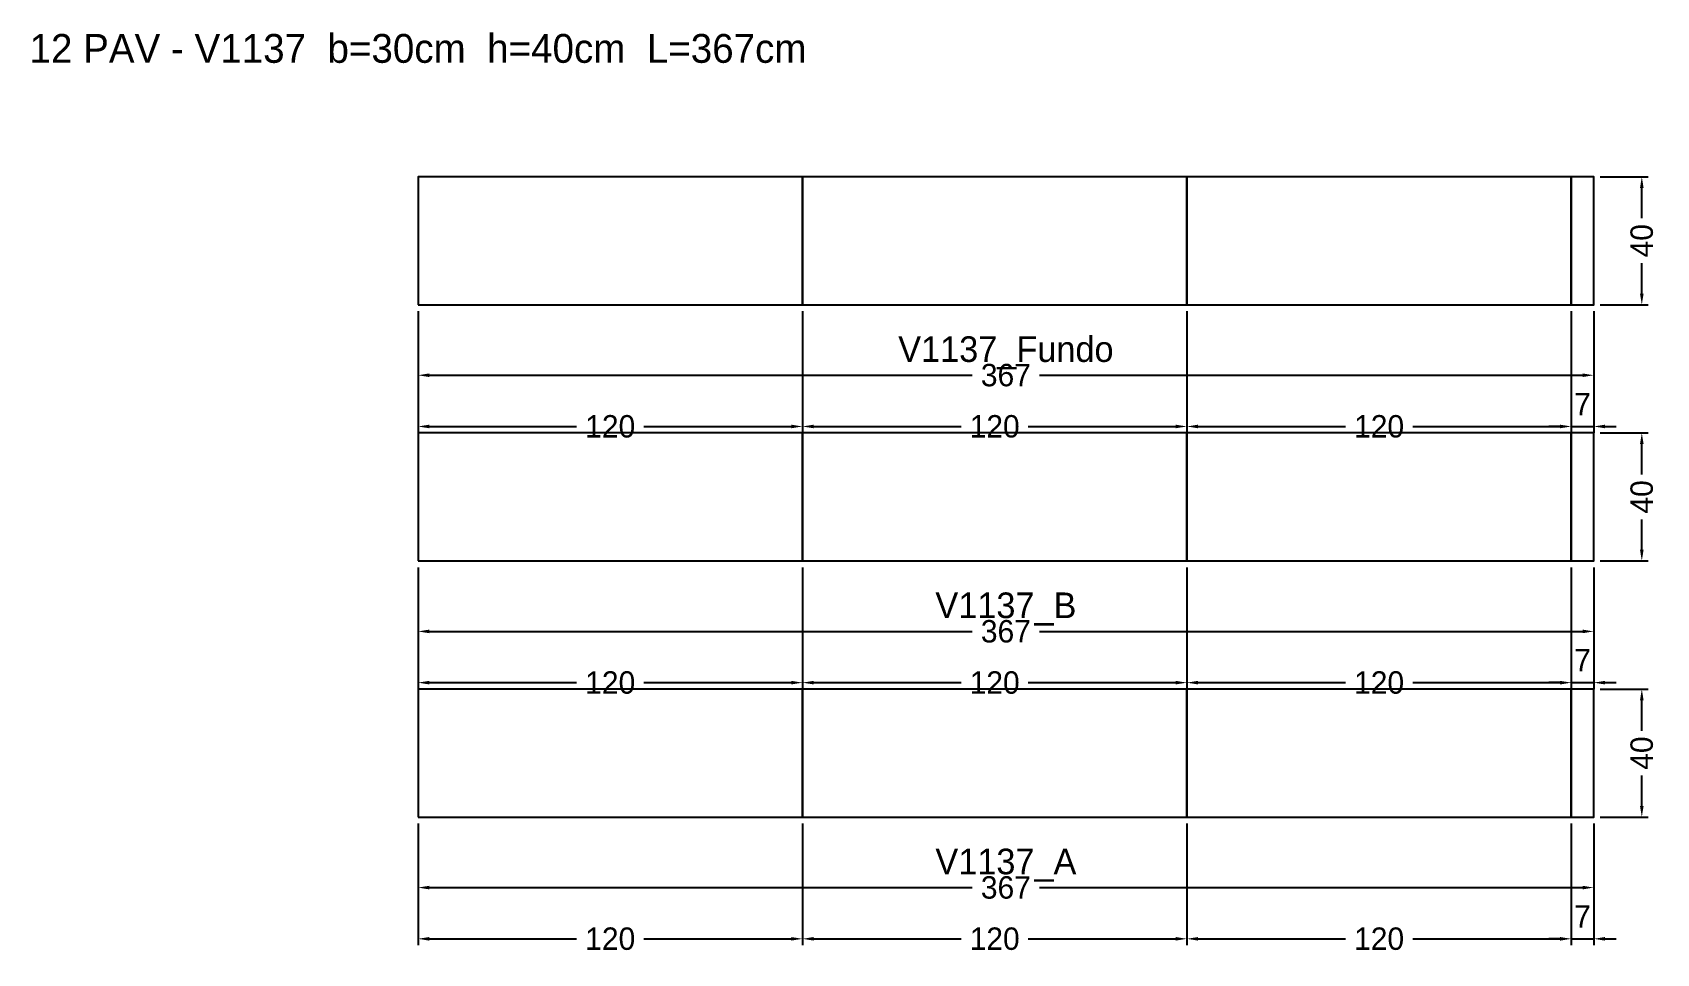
# Model space of a CAD drawing. Header units: metres. Extents: x -120 to 387, y -43 to 245.
import ezdxf

# ---------------------------------------------------------------- set-up
doc = ezdxf.new("R2010")
doc.units = ezdxf.units.M
for name, color, linetype in [('COTA', 3, 'Continuous'), ('NOMENCLATURA', 2, 'Continuous'), ('Paineis', 7, 'Continuous'), ('Texto Secao', 2, 'Continuous')]:
    doc.layers.add(name, color=color, linetype=linetype)
doc.dimstyles.new('COTA_VIG', dxfattribs={"dimtxt": 7, "dimasz": 3.5, "dimexe": 2, "dimexo": 2, "dimgap": 1.5, "dimtad": 1, "dimdec": 1, "dimcen": 2.5, "dimclrd": 3, "dimclre": 3, "dimclrt": 3, "dimazin": 3, "dimtfac": 1, "dimtmove": 0, "dimatfit": 3})

# ---------------------------------------------------------------- blocks, each defined once
blk = doc.blocks.new('_CLOSEDFILLED')
at = {"color": 0, "linetype": 'BYBLOCK'}
blk.add_solid([(-1, 0.16), (0, 0), (-1, -0.16)], dxfattribs=at)
blk = doc.blocks.new('*D1')
at = {"color": 3}
for p, q in [((0, -2), (0, -24)), ((367, -2), (367, -24)), ((3.5, -22), (173, -22)), ((194, -22), (363.5, -22))]:
    blk.add_line(p, q, dxfattribs=at)
at = {"layer": 'Defpoints'}
for p in [(0, 0), (367, 0), (0, -22)]:
    blk.add_point(p, dxfattribs=at)
at = {"layer": 'COTA', "color": 3, "xscale": 3.5, "yscale": 3.5, "rotation": 180}
blk.add_blockref('_CLOSEDFILLED', (0, -22), dxfattribs=at)
at = {"layer": 'COTA', "color": 3, "xscale": 3.5, "yscale": 3.5}
blk.add_blockref('_CLOSEDFILLED', (367, -22), dxfattribs=at)
at = {"layer": 'COTA', "color": 3, "insert": (183.5, -22), "char_height": 7, "attachment_point": 5}
blk.add_mtext('367', dxfattribs=at)
blk = doc.blocks.new('*D2')
at = {"color": 3}
for p, q in [((0, -2), (0, -40)), ((120, -2), (120, -40)), ((3.5, -38), (49.5, -38)), ((70.5, -38), (116.5, -38))]:
    blk.add_line(p, q, dxfattribs=at)
at = {"layer": 'Defpoints'}
for p in [(0, 0), (120, 0), (0, -38)]:
    blk.add_point(p, dxfattribs=at)
at = {"layer": 'COTA', "color": 3, "xscale": 3.5, "yscale": 3.5, "rotation": 180}
blk.add_blockref('_CLOSEDFILLED', (0, -38), dxfattribs=at)
at = {"layer": 'COTA', "color": 3, "xscale": 3.5, "yscale": 3.5}
blk.add_blockref('_CLOSEDFILLED', (120, -38), dxfattribs=at)
at = {"layer": 'COTA', "color": 3, "insert": (60, -38), "char_height": 7, "attachment_point": 5}
blk.add_mtext('120', dxfattribs=at)
blk = doc.blocks.new('*D3')
at = {"color": 3}
for p, q in [((120, -2), (120, -40)), ((240, -2), (240, -40)), ((123.5, -38), (169.5, -38)), ((190.5, -38), (236.5, -38))]:
    blk.add_line(p, q, dxfattribs=at)
at = {"layer": 'Defpoints'}
for p in [(120, 0), (240, 0), (120, -38)]:
    blk.add_point(p, dxfattribs=at)
at = {"layer": 'COTA', "color": 3, "xscale": 3.5, "yscale": 3.5, "rotation": 180}
blk.add_blockref('_CLOSEDFILLED', (120, -38), dxfattribs=at)
at = {"layer": 'COTA', "color": 3, "xscale": 3.5, "yscale": 3.5}
blk.add_blockref('_CLOSEDFILLED', (240, -38), dxfattribs=at)
at = {"layer": 'COTA', "color": 3, "insert": (180, -38), "char_height": 7, "attachment_point": 5}
blk.add_mtext('120', dxfattribs=at)
blk = doc.blocks.new('*D4')
at = {"color": 3}
for p, q in [((240, -2), (240, -40)), ((360, -2), (360, -40)), ((243.5, -38), (289.5, -38)), ((310.5, -38), (356.5, -38))]:
    blk.add_line(p, q, dxfattribs=at)
at = {"layer": 'Defpoints'}
for p in [(240, 0), (360, 0), (240, -38)]:
    blk.add_point(p, dxfattribs=at)
at = {"layer": 'COTA', "color": 3, "xscale": 3.5, "yscale": 3.5, "rotation": 180}
blk.add_blockref('_CLOSEDFILLED', (240, -38), dxfattribs=at)
at = {"layer": 'COTA', "color": 3, "xscale": 3.5, "yscale": 3.5}
blk.add_blockref('_CLOSEDFILLED', (360, -38), dxfattribs=at)
at = {"layer": 'COTA', "color": 3, "insert": (300, -38), "char_height": 7, "attachment_point": 5}
blk.add_mtext('120', dxfattribs=at)
blk = doc.blocks.new('*D5')
at = {"color": 3}
for p, q in [((360, -2), (360, -40)), ((367, -2), (367, -40)), ((356.5, -38), (353, -38)), ((360, -38), (367, -38)), ((370.5, -38), (374, -38))]:
    blk.add_line(p, q, dxfattribs=at)
at = {"layer": 'Defpoints'}
for p in [(360, 0), (367, 0), (360, -38)]:
    blk.add_point(p, dxfattribs=at)
at = {"layer": 'COTA', "color": 3, "xscale": 3.5, "yscale": 3.5}
blk.add_blockref('_CLOSEDFILLED', (360, -38), dxfattribs=at)
at = {"layer": 'COTA', "color": 3, "xscale": 3.5, "yscale": 3.5, "rotation": 180}
blk.add_blockref('_CLOSEDFILLED', (367, -38), dxfattribs=at)
at = {"layer": 'COTA', "color": 3, "insert": (363.5, -31), "char_height": 7, "attachment_point": 5}
blk.add_mtext('7', dxfattribs=at)
blk = doc.blocks.new('*D6')
at = {"color": 3}
for p, q in [((369, 40), (384, 40)), ((382, 27), (382, 36.5)), ((382, 3.5), (382, 13)), ((369, 0), (384, 0))]:
    blk.add_line(p, q, dxfattribs=at)
at = {"layer": 'Defpoints'}
for p in [(367, 40), (367, 0), (382, 0)]:
    blk.add_point(p, dxfattribs=at)
at = {"layer": 'COTA', "color": 3, "xscale": 3.5, "yscale": 3.5}
for p, rotation in [((382, 40), 90), ((382, 0), 270)]:
    blk.add_blockref('_CLOSEDFILLED', p, dxfattribs=dict(at, rotation=rotation))
at = {"layer": 'COTA', "color": 3, "insert": (382, 20), "char_height": 7, "attachment_point": 5, "rotation": 90}
blk.add_mtext('40', dxfattribs=at)
blk = doc.blocks.new('*D7')
at = {"color": 3}
for p, q in [((0, 78), (0, 56)), ((367, 78), (367, 56)), ((3.5, 58), (173, 58)), ((194, 58), (363.5, 58))]:
    blk.add_line(p, q, dxfattribs=at)
at = {"layer": 'Defpoints'}
for p in [(0, 80), (367, 80), (0, 58)]:
    blk.add_point(p, dxfattribs=at)
at = {"layer": 'COTA', "color": 3, "xscale": 3.5, "yscale": 3.5, "rotation": 180}
blk.add_blockref('_CLOSEDFILLED', (0, 58), dxfattribs=at)
at = {"layer": 'COTA', "color": 3, "xscale": 3.5, "yscale": 3.5}
blk.add_blockref('_CLOSEDFILLED', (367, 58), dxfattribs=at)
at = {"layer": 'COTA', "color": 3, "insert": (183.5, 58), "char_height": 7, "attachment_point": 5}
blk.add_mtext('367', dxfattribs=at)
blk = doc.blocks.new('*D8')
at = {"color": 3}
for p, q in [((0, 78), (0, 40)), ((120, 78), (120, 40)), ((3.5, 42), (49.5, 42)), ((70.5, 42), (116.5, 42))]:
    blk.add_line(p, q, dxfattribs=at)
at = {"layer": 'Defpoints'}
for p in [(0, 80), (120, 80), (0, 42)]:
    blk.add_point(p, dxfattribs=at)
at = {"layer": 'COTA', "color": 3, "xscale": 3.5, "yscale": 3.5, "rotation": 180}
blk.add_blockref('_CLOSEDFILLED', (0, 42), dxfattribs=at)
at = {"layer": 'COTA', "color": 3, "xscale": 3.5, "yscale": 3.5}
blk.add_blockref('_CLOSEDFILLED', (120, 42), dxfattribs=at)
at = {"layer": 'COTA', "color": 3, "insert": (60, 42), "char_height": 7, "attachment_point": 5}
blk.add_mtext('120', dxfattribs=at)
blk = doc.blocks.new('*D9')
at = {"color": 3}
for p, q in [((120, 78), (120, 40)), ((240, 78), (240, 40)), ((123.5, 42), (169.5, 42)), ((190.5, 42), (236.5, 42))]:
    blk.add_line(p, q, dxfattribs=at)
at = {"layer": 'Defpoints'}
for p in [(120, 80), (240, 80), (120, 42)]:
    blk.add_point(p, dxfattribs=at)
at = {"layer": 'COTA', "color": 3, "xscale": 3.5, "yscale": 3.5, "rotation": 180}
blk.add_blockref('_CLOSEDFILLED', (120, 42), dxfattribs=at)
at = {"layer": 'COTA', "color": 3, "xscale": 3.5, "yscale": 3.5}
blk.add_blockref('_CLOSEDFILLED', (240, 42), dxfattribs=at)
at = {"layer": 'COTA', "color": 3, "insert": (180, 42), "char_height": 7, "attachment_point": 5}
blk.add_mtext('120', dxfattribs=at)
blk = doc.blocks.new('*D10')
at = {"color": 3}
for p, q in [((240, 78), (240, 40)), ((360, 78), (360, 40)), ((243.5, 42), (289.5, 42)), ((310.5, 42), (356.5, 42))]:
    blk.add_line(p, q, dxfattribs=at)
at = {"layer": 'Defpoints'}
for p in [(240, 80), (360, 80), (240, 42)]:
    blk.add_point(p, dxfattribs=at)
at = {"layer": 'COTA', "color": 3, "xscale": 3.5, "yscale": 3.5, "rotation": 180}
blk.add_blockref('_CLOSEDFILLED', (240, 42), dxfattribs=at)
at = {"layer": 'COTA', "color": 3, "xscale": 3.5, "yscale": 3.5}
blk.add_blockref('_CLOSEDFILLED', (360, 42), dxfattribs=at)
at = {"layer": 'COTA', "color": 3, "insert": (300, 42), "char_height": 7, "attachment_point": 5}
blk.add_mtext('120', dxfattribs=at)
blk = doc.blocks.new('*D11')
at = {"color": 3}
for p, q in [((360, 78), (360, 40)), ((367, 78), (367, 40)), ((356.5, 42), (353, 42)), ((360, 42), (367, 42)), ((370.5, 42), (374, 42))]:
    blk.add_line(p, q, dxfattribs=at)
at = {"layer": 'Defpoints'}
for p in [(360, 80), (367, 80), (360, 42)]:
    blk.add_point(p, dxfattribs=at)
at = {"layer": 'COTA', "color": 3, "xscale": 3.5, "yscale": 3.5}
blk.add_blockref('_CLOSEDFILLED', (360, 42), dxfattribs=at)
at = {"layer": 'COTA', "color": 3, "xscale": 3.5, "yscale": 3.5, "rotation": 180}
blk.add_blockref('_CLOSEDFILLED', (367, 42), dxfattribs=at)
at = {"layer": 'COTA', "color": 3, "insert": (363.5, 49), "char_height": 7, "attachment_point": 5}
blk.add_mtext('7', dxfattribs=at)
blk = doc.blocks.new('*D12')
at = {"color": 3}
for p, q in [((369, 120), (384, 120)), ((382, 107), (382, 116.5)), ((382, 83.5), (382, 93)), ((369, 80), (384, 80))]:
    blk.add_line(p, q, dxfattribs=at)
at = {"layer": 'Defpoints'}
for p in [(367, 120), (367, 80), (382, 80)]:
    blk.add_point(p, dxfattribs=at)
at = {"layer": 'COTA', "color": 3, "xscale": 3.5, "yscale": 3.5}
for p, rotation in [((382, 120), 90), ((382, 80), 270)]:
    blk.add_blockref('_CLOSEDFILLED', p, dxfattribs=dict(at, rotation=rotation))
at = {"layer": 'COTA', "color": 3, "insert": (382, 100), "char_height": 7, "attachment_point": 5, "rotation": 90}
blk.add_mtext('40', dxfattribs=at)
blk = doc.blocks.new('*D13')
at = {"color": 3}
for p, q in [((0, 158), (0, 136)), ((367, 158), (367, 136)), ((3.5, 138), (173, 138)), ((194, 138), (363.5, 138))]:
    blk.add_line(p, q, dxfattribs=at)
at = {"layer": 'Defpoints'}
for p in [(0, 160), (367, 160), (0, 138)]:
    blk.add_point(p, dxfattribs=at)
at = {"layer": 'COTA', "color": 3, "xscale": 3.5, "yscale": 3.5, "rotation": 180}
blk.add_blockref('_CLOSEDFILLED', (0, 138), dxfattribs=at)
at = {"layer": 'COTA', "color": 3, "xscale": 3.5, "yscale": 3.5}
blk.add_blockref('_CLOSEDFILLED', (367, 138), dxfattribs=at)
at = {"layer": 'COTA', "color": 3, "insert": (183.5, 138), "char_height": 7, "attachment_point": 5}
blk.add_mtext('367', dxfattribs=at)
blk = doc.blocks.new('*D14')
at = {"color": 3}
for p, q in [((0, 158), (0, 120)), ((120, 158), (120, 120)), ((3.5, 122), (49.5, 122)), ((70.5, 122), (116.5, 122))]:
    blk.add_line(p, q, dxfattribs=at)
at = {"layer": 'Defpoints'}
for p in [(0, 160), (120, 160), (0, 122)]:
    blk.add_point(p, dxfattribs=at)
at = {"layer": 'COTA', "color": 3, "xscale": 3.5, "yscale": 3.5, "rotation": 180}
blk.add_blockref('_CLOSEDFILLED', (0, 122), dxfattribs=at)
at = {"layer": 'COTA', "color": 3, "xscale": 3.5, "yscale": 3.5}
blk.add_blockref('_CLOSEDFILLED', (120, 122), dxfattribs=at)
at = {"layer": 'COTA', "color": 3, "insert": (60, 122), "char_height": 7, "attachment_point": 5}
blk.add_mtext('120', dxfattribs=at)
blk = doc.blocks.new('*D15')
at = {"color": 3}
for p, q in [((120, 158), (120, 120)), ((240, 158), (240, 120)), ((123.5, 122), (169.5, 122)), ((190.5, 122), (236.5, 122))]:
    blk.add_line(p, q, dxfattribs=at)
at = {"layer": 'Defpoints'}
for p in [(120, 160), (240, 160), (120, 122)]:
    blk.add_point(p, dxfattribs=at)
at = {"layer": 'COTA', "color": 3, "xscale": 3.5, "yscale": 3.5, "rotation": 180}
blk.add_blockref('_CLOSEDFILLED', (120, 122), dxfattribs=at)
at = {"layer": 'COTA', "color": 3, "xscale": 3.5, "yscale": 3.5}
blk.add_blockref('_CLOSEDFILLED', (240, 122), dxfattribs=at)
at = {"layer": 'COTA', "color": 3, "insert": (180, 122), "char_height": 7, "attachment_point": 5}
blk.add_mtext('120', dxfattribs=at)
blk = doc.blocks.new('*D16')
at = {"color": 3}
for p, q in [((240, 158), (240, 120)), ((360, 158), (360, 120)), ((243.5, 122), (289.5, 122)), ((310.5, 122), (356.5, 122))]:
    blk.add_line(p, q, dxfattribs=at)
at = {"layer": 'Defpoints'}
for p in [(240, 160), (360, 160), (240, 122)]:
    blk.add_point(p, dxfattribs=at)
at = {"layer": 'COTA', "color": 3, "xscale": 3.5, "yscale": 3.5, "rotation": 180}
blk.add_blockref('_CLOSEDFILLED', (240, 122), dxfattribs=at)
at = {"layer": 'COTA', "color": 3, "xscale": 3.5, "yscale": 3.5}
blk.add_blockref('_CLOSEDFILLED', (360, 122), dxfattribs=at)
at = {"layer": 'COTA', "color": 3, "insert": (300, 122), "char_height": 7, "attachment_point": 5}
blk.add_mtext('120', dxfattribs=at)
blk = doc.blocks.new('*D17')
at = {"color": 3}
for p, q in [((360, 158), (360, 120)), ((367, 158), (367, 120)), ((356.5, 122), (353, 122)), ((360, 122), (367, 122)), ((370.5, 122), (374, 122))]:
    blk.add_line(p, q, dxfattribs=at)
at = {"layer": 'Defpoints'}
for p in [(360, 160), (367, 160), (360, 122)]:
    blk.add_point(p, dxfattribs=at)
at = {"layer": 'COTA', "color": 3, "xscale": 3.5, "yscale": 3.5}
blk.add_blockref('_CLOSEDFILLED', (360, 122), dxfattribs=at)
at = {"layer": 'COTA', "color": 3, "xscale": 3.5, "yscale": 3.5, "rotation": 180}
blk.add_blockref('_CLOSEDFILLED', (367, 122), dxfattribs=at)
at = {"layer": 'COTA', "color": 3, "insert": (363.5, 129), "char_height": 7, "attachment_point": 5}
blk.add_mtext('7', dxfattribs=at)
blk = doc.blocks.new('*D18')
at = {"color": 3}
for p, q in [((369, 200), (384, 200)), ((382, 187), (382, 196.5)), ((382, 163.5), (382, 173)), ((369, 160), (384, 160))]:
    blk.add_line(p, q, dxfattribs=at)
at = {"layer": 'Defpoints'}
for p in [(367, 200), (367, 160), (382, 160)]:
    blk.add_point(p, dxfattribs=at)
at = {"layer": 'COTA', "color": 3, "xscale": 3.5, "yscale": 3.5}
for p, rotation in [((382, 200), 90), ((382, 160), 270)]:
    blk.add_blockref('_CLOSEDFILLED', p, dxfattribs=dict(at, rotation=rotation))
at = {"layer": 'COTA', "color": 3, "insert": (382, 180), "char_height": 7, "attachment_point": 5, "rotation": 90}
blk.add_mtext('40', dxfattribs=at)

msp = doc.modelspace()

# ---------------------------------------------------------------- linework, layer by layer
at = {"layer": 'Paineis'}
for points in [[(0, 160), (120, 160), (120, 200), (0, 200)], [(120, 160), (240, 160), (240, 200), (120, 200)], [(240, 160), (360, 160), (360, 200), (240, 200)], [(360, 160), (367, 160), (367, 200), (360, 200)], [(0, 80), (120, 80), (120, 120), (0, 120)], [(120, 80), (240, 80), (240, 120), (120, 120)], [(240, 80), (360, 80), (360, 120), (240, 120)], [(360, 80), (367, 80), (367, 120), (360, 120)], [(0, 0), (120, 0), (120, 40), (0, 40)], [(120, 0), (240, 0), (240, 40), (120, 40)], [(240, 0), (360, 0), (360, 40), (240, 40)], [(360, 0), (367, 0), (367, 40), (360, 40)]]:
    msp.add_lwpolyline(points, close=True, dxfattribs=at)

# ---------------------------------------------------------------- texts
at = {"layer": 'NOMENCLATURA', "insert": (0, 240), "char_height": 9, "width": 387, "attachment_point": 5}
msp.add_mtext('12 PAV - V1137  b=30cm  h=40cm  L=367cm', dxfattribs=at)
at = {"layer": 'Texto Secao', "char_height": 8, "width": 387, "attachment_point": 5}
for s, insert in [('V1137_Fundo', (183.5, 145)), ('V1137_B', (183.5, 65)), ('V1137_A', (183.5, -15))]:
    msp.add_mtext(s, dxfattribs=dict(at, insert=insert))

# ---------------------------------------------------------------- dimensions: what is measured, and where the dimension line sits
at = {"layer": 'COTA'}
for base, p1, p2, picture, middle in [((382, 160), (367, 160), (367, 200), '*D18', (382, 180)), ((382, 80), (367, 80), (367, 120), '*D12', (382, 100)), ((382, 0), (367, 0), (367, 40), '*D6', (382, 20))]:
    dim = msp.add_linear_dim(base=base, p1=p1, p2=p2, angle=90, dimstyle='COTA_VIG', dxfattribs=at)
    dim.commit()
    dim.dimension.update_dxf_attribs({"geometry": picture, "text_midpoint": middle})
for base, p1, p2, picture, middle in [((0, 138), (0, 160), (367, 160), '*D13', (183.5, 138)), ((0, 122), (0, 160), (120, 160), '*D14', (60, 122)), ((120, 122), (120, 160), (240, 160), '*D15', (180, 122)), ((240, 122), (240, 160), (360, 160), '*D16', (300, 122)), ((360, 122), (360, 160), (367, 160), '*D17', (363.5, 129)), ((0, 58), (0, 80), (367, 80), '*D7', (183.5, 58)), ((0, 42), (0, 80), (120, 80), '*D8', (60, 42)), ((120, 42), (120, 80), (240, 80), '*D9', (180, 42)), ((240, 42), (240, 80), (360, 80), '*D10', (300, 42)), ((360, 42), (360, 80), (367, 80), '*D11', (363.5, 49)), ((0, -22), (0, 0), (367, 0), '*D1', (183.5, -22)), ((0, -38), (0, 0), (120, 0), '*D2', (60, -38)), ((120, -38), (120, 0), (240, 0), '*D3', (180, -38)), ((240, -38), (240, 0), (360, 0), '*D4', (300, -38)), ((360, -38), (360, 0), (367, 0), '*D5', (363.5, -31))]:
    dim = msp.add_linear_dim(base=base, p1=p1, p2=p2, dimstyle='COTA_VIG', dxfattribs=at)
    dim.commit()
    dim.dimension.update_dxf_attribs({"geometry": picture, "text_midpoint": middle})

doc.saveas('drawing.dxf')
